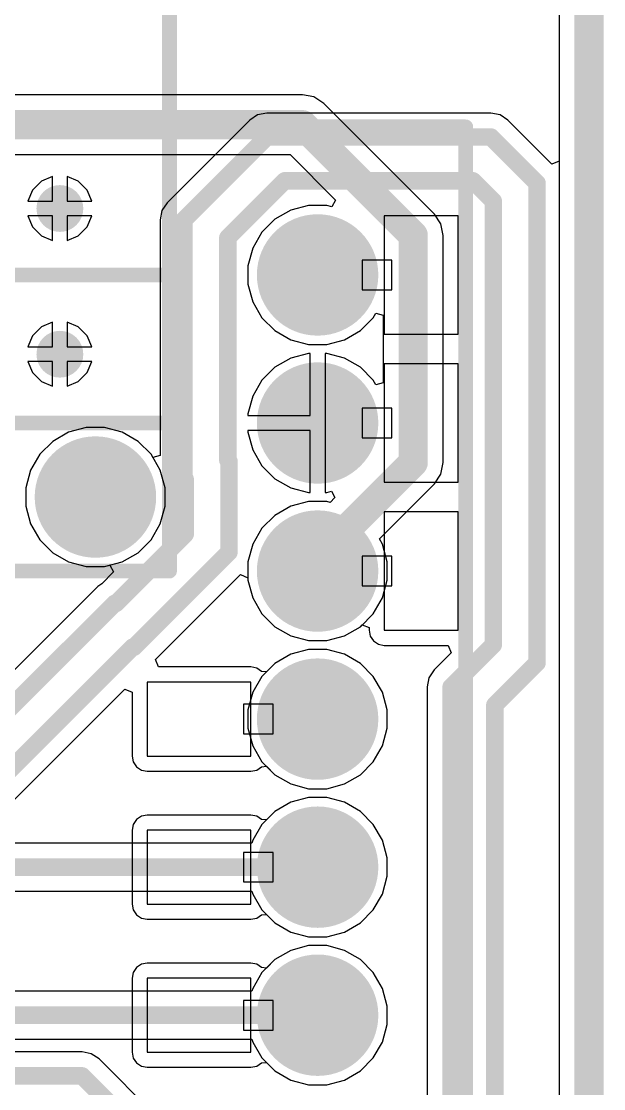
# Model space of a CAD drawing. Header units: inches. Extents: x -0.01 to 4.3, y -0.01 to 7.88.
# Drawn here: x 3.911 to 4.304, y 6.787 to 7.508 of the extents above; entities that cross this region are included whole.
import ezdxf

# ---------------------------------------------------------------- set-up
doc = ezdxf.new("R2010")
doc.units = ezdxf.units.IN
doc.header["$MEASUREMENT"] = 0
for name, color, linetype in [('Bottom Layer', 5, 'Continuous'), ('Bottom Solder', 6, 'Continuous'), ('Mechanical 1', 6, 'Continuous'), ('Multi-Layer', 9, 'Continuous'), ('Pad Holes', 156, 'Continuous'), ('Top Layer', 1, 'Continuous'), ('Top Overlay', 2, 'Continuous'), ('Top Solder', 216, 'Continuous'), ('Via Holes', 16, 'Continuous')]:
    doc.layers.add(name, color=color, linetype=linetype)

# ---------------------------------------------------------------- blocks, each defined once
blk = doc.blocks.new('B___P____31')
at = {"layer": 'Bottom Layer'}
h = blk.add_hatch(color=5, dxfattribs=at)
edge = h.paths.add_edge_path()
edge.add_arc((-0.3, -0.45), 0.037, 0, 360)
h = blk.add_hatch(color=5, dxfattribs=at)
edge = h.paths.add_edge_path()
edge.add_arc((-0.3, -0.55), 0.037, 0, 360)
h = blk.add_hatch(color=5, dxfattribs=at)
edge = h.paths.add_edge_path()
edge.add_arc((-0.3, -0.65), 0.037, 0, 360)
h = blk.add_hatch(color=5, dxfattribs=at)
edge = h.paths.add_edge_path()
edge.add_arc((-0.3, -0.75), 0.037, 0, 360)
h = blk.add_hatch(color=5, dxfattribs=at)
edge = h.paths.add_edge_path()
edge.add_arc((-0.15, -0.8), 0.037, 0, 360)
h = blk.add_hatch(color=5, dxfattribs=at)
edge = h.paths.add_edge_path()
edge.add_arc((-0.3, -0.85), 0.037, 0, 360)
h = blk.add_hatch(color=5, dxfattribs=at)
edge = h.paths.add_edge_path()
edge.add_arc((-0.3, -0.95), 0.037, 0, 360)
at = {"layer": 'Bottom Solder'}
h = blk.add_hatch(color=6, dxfattribs=at)
edge = h.paths.add_edge_path()
edge.add_arc((-0.3, -0.45), 0.041, 0, 360)
h = blk.add_hatch(color=6, dxfattribs=at)
edge = h.paths.add_edge_path()
edge.add_arc((-0.3, -0.55), 0.041, 0, 360)
h = blk.add_hatch(color=6, dxfattribs=at)
edge = h.paths.add_edge_path()
edge.add_arc((-0.3, -0.65), 0.041, 0, 360)
h = blk.add_hatch(color=6, dxfattribs=at)
edge = h.paths.add_edge_path()
edge.add_arc((-0.3, -0.75), 0.041, 0, 360)
h = blk.add_hatch(color=6, dxfattribs=at)
edge = h.paths.add_edge_path()
edge.add_arc((-0.15, -0.8), 0.041, 0, 360)
h = blk.add_hatch(color=6, dxfattribs=at)
edge = h.paths.add_edge_path()
edge.add_arc((-0.3, -0.85), 0.041, 0, 360)
h = blk.add_hatch(color=6, dxfattribs=at)
edge = h.paths.add_edge_path()
edge.add_arc((-0.3, -0.95), 0.041, 0, 360)
at = {"layer": 'Multi-Layer'}
h = blk.add_hatch(color=9, dxfattribs=at)
edge = h.paths.add_edge_path()
edge.add_arc((-0.3, -0.45), 0.037, 0, 360)
h = blk.add_hatch(color=9, dxfattribs=at)
edge = h.paths.add_edge_path()
edge.add_arc((-0.3, -0.55), 0.037, 0, 360)
h = blk.add_hatch(color=9, dxfattribs=at)
edge = h.paths.add_edge_path()
edge.add_arc((-0.3, -0.65), 0.037, 0, 360)
h = blk.add_hatch(color=9, dxfattribs=at)
edge = h.paths.add_edge_path()
edge.add_arc((-0.3, -0.75), 0.037, 0, 360)
h = blk.add_hatch(color=9, dxfattribs=at)
edge = h.paths.add_edge_path()
edge.add_arc((-0.15, -0.8), 0.037, 0, 360)
h = blk.add_hatch(color=9, dxfattribs=at)
edge = h.paths.add_edge_path()
edge.add_arc((-0.3, -0.85), 0.037, 0, 360)
h = blk.add_hatch(color=9, dxfattribs=at)
edge = h.paths.add_edge_path()
edge.add_arc((-0.3, -0.95), 0.037, 0, 360)
at = {"layer": 'Pad Holes'}
h = blk.add_hatch(color=7, dxfattribs=at)
edge = h.paths.add_edge_path()
edge.add_arc((-0.3, -0.45), 0.02, 0, 360)
h = blk.add_hatch(color=7, dxfattribs=at)
edge = h.paths.add_edge_path()
edge.add_arc((-0.3, -0.55), 0.02, 0, 360)
h = blk.add_hatch(color=7, dxfattribs=at)
edge = h.paths.add_edge_path()
edge.add_arc((-0.3, -0.65), 0.02, 0, 360)
h = blk.add_hatch(color=7, dxfattribs=at)
edge = h.paths.add_edge_path()
edge.add_arc((-0.3, -0.75), 0.02, 0, 360)
h = blk.add_hatch(color=7, dxfattribs=at)
edge = h.paths.add_edge_path()
edge.add_arc((-0.15, -0.8), 0.02, 0, 360)
h = blk.add_hatch(color=7, dxfattribs=at)
edge = h.paths.add_edge_path()
edge.add_arc((-0.3, -0.85), 0.02, 0, 360)
h = blk.add_hatch(color=7, dxfattribs=at)
edge = h.paths.add_edge_path()
edge.add_arc((-0.3, -0.95), 0.02, 0, 360)
at = {"layer": 'Top Layer'}
h = blk.add_hatch(color=1, dxfattribs=at)
edge = h.paths.add_edge_path()
edge.add_arc((-0.3, -0.45), 0.037, 0, 360)
h = blk.add_hatch(color=1, dxfattribs=at)
edge = h.paths.add_edge_path()
edge.add_arc((-0.3, -0.55), 0.037, 0, 360)
h = blk.add_hatch(color=1, dxfattribs=at)
edge = h.paths.add_edge_path()
edge.add_arc((-0.3, -0.65), 0.037, 0, 360)
h = blk.add_hatch(color=1, dxfattribs=at)
edge = h.paths.add_edge_path()
edge.add_arc((-0.3, -0.75), 0.037, 0, 360)
h = blk.add_hatch(color=1, dxfattribs=at)
edge = h.paths.add_edge_path()
edge.add_arc((-0.15, -0.8), 0.037, 0, 360)
h = blk.add_hatch(color=1, dxfattribs=at)
edge = h.paths.add_edge_path()
edge.add_arc((-0.3, -0.85), 0.037, 0, 360)
h = blk.add_hatch(color=1, dxfattribs=at)
edge = h.paths.add_edge_path()
edge.add_arc((-0.3, -0.95), 0.037, 0, 360)
at = {"layer": 'Top Solder'}
h = blk.add_hatch(color=216, dxfattribs=at)
edge = h.paths.add_edge_path()
edge.add_arc((-0.3, -0.45), 0.041, 0, 360)
h = blk.add_hatch(color=216, dxfattribs=at)
edge = h.paths.add_edge_path()
edge.add_arc((-0.3, -0.55), 0.041, 0, 360)
h = blk.add_hatch(color=216, dxfattribs=at)
edge = h.paths.add_edge_path()
edge.add_arc((-0.3, -0.65), 0.041, 0, 360)
h = blk.add_hatch(color=216, dxfattribs=at)
edge = h.paths.add_edge_path()
edge.add_arc((-0.3, -0.75), 0.041, 0, 360)
h = blk.add_hatch(color=216, dxfattribs=at)
edge = h.paths.add_edge_path()
edge.add_arc((-0.15, -0.8), 0.041, 0, 360)
h = blk.add_hatch(color=216, dxfattribs=at)
edge = h.paths.add_edge_path()
edge.add_arc((-0.3, -0.85), 0.041, 0, 360)
h = blk.add_hatch(color=216, dxfattribs=at)
edge = h.paths.add_edge_path()
edge.add_arc((-0.3, -0.95), 0.041, 0, 360)
at = {"layer": 'Bottom Layer'}
for p, q in [((-0.255, -0.425), (-0.255, -0.475)), ((-0.185, -0.425), (-0.255, -0.425)), ((-0.185, -0.475), (-0.185, -0.425)), ((-0.27, -0.44), (-0.27, -0.46)), ((-0.25, -0.44), (-0.27, -0.44)), ((-0.25, -0.46), (-0.25, -0.44)), ((-0.27, -0.46), (-0.25, -0.46)), ((-0.255, -0.475), (-0.185, -0.475)), ((-0.255, -0.525), (-0.255, -0.575)), ((-0.185, -0.525), (-0.255, -0.525)), ((-0.185, -0.575), (-0.185, -0.525)), ((-0.27, -0.54), (-0.27, -0.56)), ((-0.25, -0.54), (-0.27, -0.54)), ((-0.25, -0.56), (-0.25, -0.54)), ((-0.27, -0.56), (-0.25, -0.56)), ((-0.255, -0.575), (-0.185, -0.575)), ((-0.255, -0.625), (-0.255, -0.675)), ((-0.185, -0.625), (-0.255, -0.625)), ((-0.185, -0.675), (-0.185, -0.625)), ((-0.27, -0.64), (-0.27, -0.66)), ((-0.25, -0.64), (-0.27, -0.64)), ((-0.25, -0.66), (-0.25, -0.64)), ((-0.27, -0.66), (-0.25, -0.66)), ((-0.255, -0.675), (-0.185, -0.675)), ((-0.345, -0.71), (-0.395, -0.71)), ((-0.395, -0.71), (-0.395, -0.79)), ((-0.345, -0.79), (-0.345, -0.71)), ((-0.33, -0.74), (-0.35, -0.74)), ((-0.35, -0.74), (-0.35, -0.76)), ((-0.33, -0.76), (-0.33, -0.74)), ((-0.35, -0.76), (-0.33, -0.76)), ((-0.395, -0.79), (-0.345, -0.79)), ((-0.345, -0.81), (-0.395, -0.81)), ((-0.395, -0.81), (-0.395, -0.89)), ((-0.345, -0.89), (-0.345, -0.81)), ((-0.33, -0.84), (-0.35, -0.84)), ((-0.35, -0.84), (-0.35, -0.86)), ((-0.33, -0.86), (-0.33, -0.84)), ((-0.35, -0.86), (-0.33, -0.86)), ((-0.395, -0.89), (-0.345, -0.89)), ((-0.345, -0.91), (-0.395, -0.91)), ((-0.395, -0.91), (-0.395, -0.99)), ((-0.345, -0.99), (-0.345, -0.91)), ((-0.33, -0.94), (-0.35, -0.94)), ((-0.35, -0.94), (-0.35, -0.96)), ((-0.33, -0.96), (-0.33, -0.94)), ((-0.35, -0.96), (-0.33, -0.96)), ((-0.395, -0.99), (-0.345, -0.99))]:
    blk.add_line(p, q, dxfattribs=at)
at = {"layer": 'Top Overlay'}
for points in [[(-0.4, 1.05, 0.01, 0.01, 0), (-0.4, -1.05, 0.01, 0.01, 0)], [(-0.2, -0.75, 0.01, 0.01, 0), (-0.2, -1.2, 0.01, 0.01, 0)], [(0.2, -0.75, 0.01, 0.01, 0), (-0.2, -0.75, 0.01, 0.01, 0)], [(-0.2, -0.85, 0.01, 0.01, 0), (-0.2, -0.95, 0.01, 0.01, 0)], [(0.2, -0.85, 0.01, 0.01, 0), (-0.2, -0.85, 0.01, 0.01, 0)], [(0.2, -0.95, 0.01, 0.01, 0), (-0.2, -0.95, 0.01, 0.01, 0)], [(0.4, -1.05, 0.01, 0.01, 0), (-0.4, -1.05, 0.01, 0.01, 0)]]:
    blk.add_lwpolyline(points, format="xyseb", dxfattribs=at)
for points in [[(-0.2025, -0.75, 0.005, 0.005, 1), (-0.1975, -0.75, 0.005, 0.005, 1)], [(-0.2025, -0.75, 0.005, 0.005, 1), (-0.1975, -0.75, 0.005, 0.005, 1)], [(-0.2025, -0.85, 0.005, 0.005, 1), (-0.1975, -0.85, 0.005, 0.005, 1)], [(-0.2025, -0.85, 0.005, 0.005, 1), (-0.1975, -0.85, 0.005, 0.005, 1)], [(-0.2025, -0.95, 0.005, 0.005, 1), (-0.1975, -0.95, 0.005, 0.005, 1)], [(-0.2025, -0.95, 0.005, 0.005, 1), (-0.1975, -0.95, 0.005, 0.005, 1)], [(-0.4025, -1.05, 0.005, 0.005, 1), (-0.3975, -1.05, 0.005, 0.005, 1)], [(-0.4025, -1.05, 0.005, 0.005, 1), (-0.3975, -1.05, 0.005, 0.005, 1)]]:
    blk.add_lwpolyline(points, format="xyseb", close=True, dxfattribs=at)

msp = doc.modelspace()

# ---------------------------------------------------------------- hatches: boundary and pattern name
at = {"layer": 'Bottom Layer'}
h = msp.add_hatch(color=5, dxfattribs=at)
edge = h.paths.add_edge_path()
edge.add_arc((3.93701, 7.38189), 0.01181, 0, 360)
h = msp.add_hatch(color=5, dxfattribs=at)
edge = h.paths.add_edge_path()
edge.add_arc((3.93701, 7.28346), 0.01181, 0, 360)
at = {"layer": 'Bottom Solder'}
h = msp.add_hatch(color=6, dxfattribs=at)
edge = h.paths.add_edge_path()
edge.add_arc((3.93701, 7.38189), 0.01581, 0, 360)
h = msp.add_hatch(color=6, dxfattribs=at)
edge = h.paths.add_edge_path()
edge.add_arc((3.93701, 7.28346), 0.01581, 0, 360)
at = {"layer": 'Top Layer'}
h = msp.add_hatch(color=1, dxfattribs=at)
edge = h.paths.add_edge_path()
edge.add_arc((3.93701, 7.38189), 0.01181, 0, 360)
h = msp.add_hatch(color=1, dxfattribs=at)
edge = h.paths.add_edge_path()
edge.add_arc((3.93701, 7.28346), 0.01181, 0, 360)
at = {"layer": 'Top Solder'}
h = msp.add_hatch(color=216, dxfattribs=at)
edge = h.paths.add_edge_path()
edge.add_arc((3.93701, 7.38189), 0.01581, 0, 360)
h = msp.add_hatch(color=216, dxfattribs=at)
edge = h.paths.add_edge_path()
edge.add_arc((3.93701, 7.28346), 0.01581, 0, 360)
at = {"layer": 'Via Holes'}
h = msp.add_hatch(color=7, dxfattribs=at)
edge = h.paths.add_edge_path()
edge.add_arc((3.93701, 7.38189), 0.00591, 0, 360)
h = msp.add_hatch(color=7, dxfattribs=at)
edge = h.paths.add_edge_path()
edge.add_arc((3.93701, 7.28346), 0.00591, 0, 360)

# ---------------------------------------------------------------- linework, layer by layer
at = {"layer": 'Bottom Layer'}
for p, q in [((4.27419, 7.75503), (4.27419, 7.41392)), ((4.06519, 7.44162), (4.00938, 7.38581)), ((4.07045, 7.44513), (4.06519, 7.44162)), ((4.07666, 7.44637), (4.07045, 7.44513)), ((4.22802, 7.44637), (4.07666, 7.44637)), ((4.23422, 7.44513), (4.22802, 7.44637)), ((4.23948, 7.44162), (4.23422, 7.44513)), ((4.26919, 7.41191), (4.23948, 7.44162)), ((4.27419, 7.41392), (4.26919, 7.41191)), ((3.92465, 7.40038), (3.91852, 7.39424)), ((3.93201, 7.40343), (3.92465, 7.40038)), ((3.93201, 7.38689), (3.93201, 7.40343)), ((3.94936, 7.40038), (3.94201, 7.40343)), ((3.94201, 7.40343), (3.94201, 7.38689)), ((3.9555, 7.39424), (3.94936, 7.40038)), ((3.91852, 7.39424), (3.91547, 7.38689)), ((3.95854, 7.38689), (3.9555, 7.39424)), ((3.91547, 7.38689), (3.93201, 7.38689)), ((3.94201, 7.38689), (3.95854, 7.38689)), ((4.00938, 7.38581), (4.00587, 7.38055)), ((3.93201, 7.37689), (3.91547, 7.37689)), ((3.91547, 7.37689), (3.91852, 7.36953)), ((3.93201, 7.36035), (3.93201, 7.37689)), ((3.95854, 7.37689), (3.94201, 7.37689)), ((3.94201, 7.37689), (3.94201, 7.36035)), ((3.9555, 7.36953), (3.95854, 7.37689)), ((4.00587, 7.38055), (4.00463, 7.37434)), ((3.91852, 7.36953), (3.92465, 7.3634)), ((3.94936, 7.3634), (3.9555, 7.36953)), ((4.00463, 7.37434), (4.00463, 7.21508)), ((3.92465, 7.3634), (3.93201, 7.36035)), ((3.94201, 7.36035), (3.94936, 7.3634)), ((3.93201, 7.305), (3.92465, 7.30196)), ((3.93201, 7.28846), (3.93201, 7.305)), ((3.94936, 7.30196), (3.94201, 7.305)), ((3.94201, 7.305), (3.94201, 7.28846)), ((3.91852, 7.29582), (3.91547, 7.28846)), ((3.92465, 7.30196), (3.91852, 7.29582)), ((3.9555, 7.29582), (3.94936, 7.30196)), ((3.95854, 7.28846), (3.9555, 7.29582)), ((3.91547, 7.28846), (3.93201, 7.28846)), ((3.94201, 7.28846), (3.95854, 7.28846)), ((3.93201, 7.27846), (3.91547, 7.27846)), ((3.91547, 7.27846), (3.91852, 7.27111)), ((3.93201, 7.26193), (3.93201, 7.27846)), ((3.95854, 7.27846), (3.94201, 7.27846)), ((3.94201, 7.27846), (3.94201, 7.26193)), ((3.9555, 7.27111), (3.95854, 7.27846)), ((3.91852, 7.27111), (3.92465, 7.26497)), ((3.94936, 7.26497), (3.9555, 7.27111)), ((3.92465, 7.26497), (3.93201, 7.26193)), ((3.94201, 7.26193), (3.94936, 7.26497)), ((3.94286, 7.2308), (3.93214, 7.22461)), ((3.95481, 7.234), (3.94286, 7.2308)), ((3.96719, 7.234), (3.95481, 7.234)), ((3.97914, 7.2308), (3.96719, 7.234)), ((3.98986, 7.22461), (3.97914, 7.2308)), ((3.93214, 7.22461), (3.92339, 7.21586)), ((3.99861, 7.21586), (3.98986, 7.22461)), ((3.92339, 7.21586), (3.9172, 7.20514)), ((3.9998, 7.21379), (3.99861, 7.21586)), ((4.00463, 7.21508), (3.9998, 7.21379)), ((3.9172, 7.20514), (3.914, 7.19319)), ((3.914, 7.19319), (3.914, 7.18081)), ((3.914, 7.18081), (3.9172, 7.16886)), ((3.9172, 7.16886), (3.92339, 7.15814)), ((3.92339, 7.15814), (3.93214, 7.14939)), ((3.93214, 7.14939), (3.94286, 7.1432)), ((3.94286, 7.1432), (3.95481, 7.14)), ((3.95481, 7.14), (3.96719, 7.14)), ((3.96719, 7.14), (3.97066, 7.14093)), ((3.97066, 7.14093), (3.97324, 7.13645)), ((3.97324, 7.13645), (3.96522, 7.12842)), ((4.00162, 7.0772), (4.059, 7.13458)), ((4.059, 7.13458), (4.064, 7.1325)), ((4.064, 7.1325), (4.064, 7.13081)), ((4.064, 7.13081), (4.0672, 7.11886)), ((3.96252, 7.12662), (3.78912, 6.95322)), ((3.96522, 7.12842), (3.96252, 7.12662)), ((4.0672, 7.11886), (4.07339, 7.10814)), ((4.07339, 7.10814), (4.08214, 7.09939)), ((4.08214, 7.09939), (4.09286, 7.0932)), ((4.12914, 7.0932), (4.13986, 7.09939)), ((4.13986, 7.09939), (4.14118, 7.10072)), ((4.14118, 7.10072), (4.1458, 7.0988)), ((4.1458, 7.0988), (4.1458, 7.097)), ((4.1458, 7.097), (4.14658, 7.0931)), ((4.09286, 7.0932), (4.10481, 7.09)), ((4.10481, 7.09), (4.11719, 7.09)), ((4.11719, 7.09), (4.12914, 7.0932)), ((4.14658, 7.0931), (4.14879, 7.08979)), ((4.14879, 7.08979), (4.1521, 7.08758)), ((4.1521, 7.08758), (4.156, 7.0868)), ((4.156, 7.0868), (4.19921, 7.0868)), ((4.19921, 7.0868), (4.20128, 7.0818)), ((4.09286, 7.0808), (4.08214, 7.07461)), ((4.10481, 7.084), (4.09286, 7.0808)), ((4.11719, 7.084), (4.10481, 7.084)), ((4.12914, 7.0808), (4.11719, 7.084)), ((4.13986, 7.07461), (4.12914, 7.0808)), ((4.20128, 7.0818), (4.18968, 7.07021)), ((4.00369, 7.0722), (4.00162, 7.0772)), ((4.066, 7.0722), (4.00369, 7.0722)), ((4.0699, 7.07142), (4.066, 7.0722)), ((4.08214, 7.07461), (4.07642, 7.06889)), ((4.14861, 7.06586), (4.13986, 7.07461)), ((4.07321, 7.06921), (4.0699, 7.07142)), ((4.07642, 7.06889), (4.07321, 7.06921)), ((4.1548, 7.05514), (4.14861, 7.06586)), ((4.18617, 7.06495), (4.18493, 7.05874)), ((4.18968, 7.07021), (4.18617, 7.06495)), ((4.18493, 7.05874), (4.18493, 5.87881)), ((3.74906, 6.82553), (3.9808, 7.05728)), ((3.9808, 7.05728), (3.9858, 7.05521)), ((3.9858, 7.05521), (3.9858, 7.012)), ((4.158, 7.04319), (4.1548, 7.05514)), ((4.158, 7.03081), (4.158, 7.04319)), ((4.1548, 7.01886), (4.158, 7.03081)), ((4.14861, 7.00814), (4.1548, 7.01886)), ((3.9858, 7.012), (3.98658, 7.0081)), ((3.98658, 7.0081), (3.98879, 7.00479)), ((4.13986, 6.99939), (4.14861, 7.00814)), ((3.98879, 7.00479), (3.9921, 7.00258)), ((3.9921, 7.00258), (3.996, 7.0018)), ((3.996, 7.0018), (4.066, 7.0018)), ((4.066, 7.0018), (4.0699, 7.00258)), ((4.0699, 7.00258), (4.07321, 7.00479)), ((4.07321, 7.00479), (4.07642, 7.00511)), ((4.07642, 7.00511), (4.08214, 6.99939)), ((4.08214, 6.99939), (4.09286, 6.9932)), ((4.09286, 6.9932), (4.10481, 6.99)), ((4.11719, 6.99), (4.12914, 6.9932)), ((4.12914, 6.9932), (4.13986, 6.99939)), ((4.10481, 6.99), (4.11719, 6.99)), ((4.09286, 6.9808), (4.08214, 6.97461)), ((4.10481, 6.984), (4.09286, 6.9808)), ((4.11719, 6.984), (4.10481, 6.984)), ((4.12914, 6.9808), (4.11719, 6.984)), ((4.13986, 6.97461), (4.12914, 6.9808)), ((3.9921, 6.97142), (3.98879, 6.96921)), ((3.996, 6.9722), (3.9921, 6.97142)), ((4.066, 6.9722), (3.996, 6.9722)), ((4.0699, 6.97142), (4.066, 6.9722)), ((4.07321, 6.96921), (4.0699, 6.97142)), ((4.08214, 6.97461), (4.07642, 6.96889)), ((4.14861, 6.96586), (4.13986, 6.97461)), ((3.98658, 6.9659), (3.9858, 6.962)), ((3.98879, 6.96921), (3.98658, 6.9659)), ((4.07642, 6.96889), (4.07321, 6.96921)), ((4.1548, 6.95514), (4.14861, 6.96586)), ((3.9858, 6.962), (3.9858, 6.912)), ((4.158, 6.94319), (4.1548, 6.95514)), ((4.158, 6.93081), (4.158, 6.94319)), ((4.1548, 6.91886), (4.158, 6.93081)), ((4.14861, 6.90814), (4.1548, 6.91886)), ((3.9858, 6.912), (3.98658, 6.9081)), ((3.98658, 6.9081), (3.98879, 6.90479)), ((4.13986, 6.89939), (4.14861, 6.90814)), ((3.98879, 6.90479), (3.9921, 6.90258)), ((3.9921, 6.90258), (3.996, 6.9018)), ((3.996, 6.9018), (4.066, 6.9018)), ((4.066, 6.9018), (4.0699, 6.90258)), ((4.0699, 6.90258), (4.07321, 6.90479)), ((4.07321, 6.90479), (4.07642, 6.90511)), ((4.07642, 6.90511), (4.08214, 6.89939)), ((4.08214, 6.89939), (4.09286, 6.8932)), ((4.12914, 6.8932), (4.13986, 6.89939)), ((4.09286, 6.8932), (4.10481, 6.89)), ((4.11719, 6.89), (4.12914, 6.8932)), ((4.10481, 6.89), (4.11719, 6.89)), ((4.09286, 6.8808), (4.08214, 6.87461)), ((4.10481, 6.884), (4.09286, 6.8808)), ((4.11719, 6.884), (4.10481, 6.884)), ((4.12914, 6.8808), (4.11719, 6.884)), ((4.13986, 6.87461), (4.12914, 6.8808)), ((3.9921, 6.87142), (3.98879, 6.86921)), ((3.996, 6.8722), (3.9921, 6.87142)), ((4.066, 6.8722), (3.996, 6.8722)), ((4.0699, 6.87142), (4.066, 6.8722)), ((4.07321, 6.86921), (4.0699, 6.87142)), ((4.08214, 6.87461), (4.07642, 6.86889)), ((4.14861, 6.86586), (4.13986, 6.87461)), ((3.98658, 6.8659), (3.9858, 6.862)), ((3.98879, 6.86921), (3.98658, 6.8659)), ((4.07642, 6.86889), (4.07321, 6.86921)), ((4.1548, 6.85514), (4.14861, 6.86586)), ((3.9858, 6.862), (3.9858, 6.812)), ((4.158, 6.84319), (4.1548, 6.85514)), ((4.158, 6.83081), (4.158, 6.84319)), ((4.1548, 6.81886), (4.158, 6.83081)), ((4.14861, 6.80814), (4.1548, 6.81886)), ((3.9858, 6.812), (3.98658, 6.8081)), ((3.98658, 6.8081), (3.98879, 6.80479)), ((4.13986, 6.79939), (4.14861, 6.80814)), ((3.98879, 6.80479), (3.9921, 6.80258)), ((3.9921, 6.80258), (3.996, 6.8018)), ((3.996, 6.8018), (4.066, 6.8018)), ((4.066, 6.8018), (4.0699, 6.80258)), ((4.0699, 6.80258), (4.07321, 6.80479)), ((4.07321, 6.80479), (4.07642, 6.80511)), ((4.07642, 6.80511), (4.08214, 6.79939)), ((4.08214, 6.79939), (4.09286, 6.7932)), ((4.12914, 6.7932), (4.13986, 6.79939)), ((4.09286, 6.7932), (4.10481, 6.79)), ((4.11719, 6.79), (4.12914, 6.7932)), ((4.10481, 6.79), (4.11719, 6.79))]:
    msp.add_line(p, q, dxfattribs=at)
for points in [[(4.02085, 7.37434, 0.01181, 0.01181, 0), (4.07666, 7.43015, 0.01181, 0.01181, 0)], [(4.07666, 7.43015, 0.01181, 0.01181, 0), (4.22802, 7.43015, 0.01181, 0.01181, 0)], [(4.22802, 7.43015, 0.01181, 0.01181, 0), (4.25915, 7.39902, 0.01181, 0.01181, 0)], [(4.05038, 7.36211, 0.01181, 0.01181, 0), (4.08889, 7.40062, 0.01181, 0.01181, 0)], [(4.08889, 7.40062, 0.01181, 0.01181, 0), (4.21578, 7.40062, 0.01181, 0.01181, 0)], [(4.21578, 7.40062, 0.01181, 0.01181, 0), (4.22962, 7.38678, 0.01181, 0.01181, 0)], [(4.25915, 7.07498, 0.01181, 0.01181, 0), (4.25915, 7.39902, 0.01181, 0.01181, 0)], [(4.22962, 7.08722, 0.01181, 0.01181, 0), (4.22962, 7.38678, 0.01181, 0.01181, 0)], [(4.02085, 7.19966, 0.01181, 0.01181, 0), (4.02085, 7.37434, 0.01181, 0.01181, 0)], [(4.05038, 7.21189, 0.01181, 0.01181, 0), (4.05038, 7.36211, 0.01181, 0.01181, 0)], [(4.05038, 7.21189, 0.01181, 0.01181, 0), (4.05115, 7.21112, 0.01181, 0.01181, 0)], [(4.05115, 7.14966, 0.01181, 0.01181, 0), (4.05115, 7.21112, 0.01181, 0.01181, 0)], [(4.02085, 7.19966, 0.01181, 0.01181, 0), (4.02162, 7.19889, 0.01181, 0.01181, 0)], [(4.02162, 7.16189, 0.01181, 0.01181, 0), (4.02162, 7.19889, 0.01181, 0.01181, 0)], [(3.97488, 7.11515, 0.01181, 0.01181, 0), (4.02162, 7.16189, 0.01181, 0.01181, 0)], [(3.98711, 7.08562, 0.01181, 0.01181, 0), (4.05115, 7.14966, 0.01181, 0.01181, 0)], [(3.79584, 6.937, 0.01181, 0.01181, 0), (3.97398, 7.11515, 0.01181, 0.01181, 0)], [(3.97398, 7.11515, 0.01181, 0.01181, 0), (3.97488, 7.11515, 0.01181, 0.01181, 0)], [(3.73759, 6.837, 0.01181, 0.01181, 0), (3.98622, 7.08562, 0.01181, 0.01181, 0)], [(3.98622, 7.08562, 0.01181, 0.01181, 0), (3.98711, 7.08562, 0.01181, 0.01181, 0)], [(4.20115, 7.05874, 0.01181, 0.01181, 0), (4.22962, 7.08722, 0.01181, 0.01181, 0)], [(4.23068, 7.04651, 0.01181, 0.01181, 0), (4.25915, 7.07498, 0.01181, 0.01181, 0)], [(4.20115, 5.87434, 0.01181, 0.01181, 0), (4.20115, 7.05874, 0.01181, 0.01181, 0)], [(4.23068, 5.88657, 0.01181, 0.01181, 0), (4.23068, 7.04651, 0.01181, 0.01181, 0)]]:
    msp.add_lwpolyline(points, format="xyseb", dxfattribs=at)
for points in [[(4.07371, 7.43015, 0.00591, 0.00591, 1), (4.07961, 7.43015, 0.00591, 0.00591, 1)], [(4.07371, 7.43015, 0.00591, 0.00591, 1), (4.07961, 7.43015, 0.00591, 0.00591, 1)], [(4.22506, 7.43015, 0.00591, 0.00591, 1), (4.23097, 7.43015, 0.00591, 0.00591, 1)], [(4.22506, 7.43015, 0.00591, 0.00591, 1), (4.23097, 7.43015, 0.00591, 0.00591, 1)], [(4.08594, 7.40062, 0.00591, 0.00591, 1), (4.09184, 7.40062, 0.00591, 0.00591, 1)], [(4.08594, 7.40062, 0.00591, 0.00591, 1), (4.09184, 7.40062, 0.00591, 0.00591, 1)], [(4.21283, 7.40062, 0.00591, 0.00591, 1), (4.21874, 7.40062, 0.00591, 0.00591, 1)], [(4.21283, 7.40062, 0.00591, 0.00591, 1), (4.21874, 7.40062, 0.00591, 0.00591, 1)], [(4.2562, 7.39902, 0.00591, 0.00591, 1), (4.2621, 7.39902, 0.00591, 0.00591, 1)], [(4.2562, 7.39902, 0.00591, 0.00591, 1), (4.2621, 7.39902, 0.00591, 0.00591, 1)], [(4.22667, 7.38678, 0.00591, 0.00591, 1), (4.23257, 7.38678, 0.00591, 0.00591, 1)], [(4.22667, 7.38678, 0.00591, 0.00591, 1), (4.23257, 7.38678, 0.00591, 0.00591, 1)], [(4.0179, 7.37434, 0.00591, 0.00591, 1), (4.0238, 7.37434, 0.00591, 0.00591, 1)], [(4.0179, 7.37434, 0.00591, 0.00591, 1), (4.0238, 7.37434, 0.00591, 0.00591, 1)], [(4.04743, 7.36211, 0.00591, 0.00591, 1), (4.05333, 7.36211, 0.00591, 0.00591, 1)], [(4.04743, 7.36211, 0.00591, 0.00591, 1), (4.05333, 7.36211, 0.00591, 0.00591, 1)], [(4.04743, 7.21189, 0.00591, 0.00591, 1), (4.05333, 7.21189, 0.00591, 0.00591, 1)], [(4.04743, 7.21189, 0.00591, 0.00591, 1), (4.05333, 7.21189, 0.00591, 0.00591, 1)], [(4.0482, 7.21112, 0.00591, 0.00591, 1), (4.0541, 7.21112, 0.00591, 0.00591, 1)], [(4.0482, 7.21112, 0.00591, 0.00591, 1), (4.0541, 7.21112, 0.00591, 0.00591, 1)], [(4.0179, 7.19966, 0.00591, 0.00591, 1), (4.0238, 7.19966, 0.00591, 0.00591, 1)], [(4.0179, 7.19966, 0.00591, 0.00591, 1), (4.0238, 7.19966, 0.00591, 0.00591, 1)], [(4.01867, 7.19889, 0.00591, 0.00591, 1), (4.02457, 7.19889, 0.00591, 0.00591, 1)], [(4.01867, 7.19889, 0.00591, 0.00591, 1), (4.02457, 7.19889, 0.00591, 0.00591, 1)], [(4.01867, 7.16189, 0.00591, 0.00591, 1), (4.02457, 7.16189, 0.00591, 0.00591, 1)], [(4.01867, 7.16189, 0.00591, 0.00591, 1), (4.02457, 7.16189, 0.00591, 0.00591, 1)], [(4.0482, 7.14966, 0.00591, 0.00591, 1), (4.0541, 7.14966, 0.00591, 0.00591, 1)], [(4.0482, 7.14966, 0.00591, 0.00591, 1), (4.0541, 7.14966, 0.00591, 0.00591, 1)], [(3.97103, 7.11515, 0.00591, 0.00591, 1), (3.97694, 7.11515, 0.00591, 0.00591, 1)], [(3.97103, 7.11515, 0.00591, 0.00591, 1), (3.97694, 7.11515, 0.00591, 0.00591, 1)], [(3.97193, 7.11515, 0.00591, 0.00591, 1), (3.97783, 7.11515, 0.00591, 0.00591, 1)], [(3.97193, 7.11515, 0.00591, 0.00591, 1), (3.97783, 7.11515, 0.00591, 0.00591, 1)], [(3.98326, 7.08562, 0.00591, 0.00591, 1), (3.98917, 7.08562, 0.00591, 0.00591, 1)], [(3.98326, 7.08562, 0.00591, 0.00591, 1), (3.98917, 7.08562, 0.00591, 0.00591, 1)], [(3.98416, 7.08562, 0.00591, 0.00591, 1), (3.99006, 7.08562, 0.00591, 0.00591, 1)], [(3.98416, 7.08562, 0.00591, 0.00591, 1), (3.99006, 7.08562, 0.00591, 0.00591, 1)], [(4.22667, 7.08722, 0.00591, 0.00591, 1), (4.23257, 7.08722, 0.00591, 0.00591, 1)], [(4.22667, 7.08722, 0.00591, 0.00591, 1), (4.23257, 7.08722, 0.00591, 0.00591, 1)], [(4.2562, 7.07498, 0.00591, 0.00591, 1), (4.2621, 7.07498, 0.00591, 0.00591, 1)], [(4.2562, 7.07498, 0.00591, 0.00591, 1), (4.2621, 7.07498, 0.00591, 0.00591, 1)], [(4.1982, 7.05874, 0.00591, 0.00591, 1), (4.2041, 7.05874, 0.00591, 0.00591, 1)], [(4.1982, 7.05874, 0.00591, 0.00591, 1), (4.2041, 7.05874, 0.00591, 0.00591, 1)], [(4.22772, 7.04651, 0.00591, 0.00591, 1), (4.23363, 7.04651, 0.00591, 0.00591, 1)], [(4.22772, 7.04651, 0.00591, 0.00591, 1), (4.23363, 7.04651, 0.00591, 0.00591, 1)]]:
    msp.add_lwpolyline(points, format="xyseb", close=True, dxfattribs=at)
at = {"layer": 'Mechanical 1'}
for points in [[(4.28934, 0.11833, 0.00984, 0.00984, 0), (4.28934, 7.75569, 0.00984, 0.00984, 0)], [(4.29918, 0.11811, 0.00984, 0.00984, 0), (4.29918, 7.75591, 0.00984, 0.00984, 0)]]:
    msp.add_lwpolyline(points, format="xyseb", dxfattribs=at)
at = {"layer": 'Top Layer'}
for p, q in [((4.27419, 7.75503), (4.27419, 6.30381)), ((4.10079, 7.45874), (3.83323, 7.45874)), ((4.10854, 7.4572), (4.10079, 7.45874)), ((4.1151, 7.45281), (4.10854, 7.4572)), ((4.18986, 7.37805), (4.1151, 7.45281)), ((3.84609, 7.41827), (4.09241, 7.41827)), ((4.09241, 7.41827), (4.1231, 7.38759)), ((3.92465, 7.40038), (3.91852, 7.39424)), ((3.93201, 7.40343), (3.92465, 7.40038)), ((3.93201, 7.38689), (3.93201, 7.40343)), ((3.94936, 7.40038), (3.94201, 7.40343)), ((3.94201, 7.40343), (3.94201, 7.38689)), ((3.9555, 7.39424), (3.94936, 7.40038)), ((3.91852, 7.39424), (3.91547, 7.38689)), ((3.95854, 7.38689), (3.9555, 7.39424)), ((3.91547, 7.38689), (3.93201, 7.38689)), ((3.94201, 7.38689), (3.95854, 7.38689)), ((4.10481, 7.384), (4.09286, 7.3808)), ((4.11719, 7.384), (4.10481, 7.384)), ((4.12051, 7.38311), (4.11719, 7.384)), ((4.1231, 7.38759), (4.12051, 7.38311)), ((3.93201, 7.37689), (3.91547, 7.37689)), ((3.91547, 7.37689), (3.91852, 7.36953)), ((3.93201, 7.36035), (3.93201, 7.37689)), ((3.95854, 7.37689), (3.94201, 7.37689)), ((3.94201, 7.37689), (3.94201, 7.36035)), ((3.9555, 7.36953), (3.95854, 7.37689)), ((4.09286, 7.3808), (4.08214, 7.37461)), ((4.19425, 7.37148), (4.18986, 7.37805)), ((3.91852, 7.36953), (3.92465, 7.3634)), ((3.94936, 7.3634), (3.9555, 7.36953)), ((4.08214, 7.37461), (4.07339, 7.36586)), ((4.19579, 7.36374), (4.19425, 7.37148)), ((3.92465, 7.3634), (3.93201, 7.36035)), ((3.94201, 7.36035), (3.94936, 7.3634)), ((4.07339, 7.36586), (4.0672, 7.35514)), ((4.19579, 7.21026), (4.19579, 7.36374)), ((4.0672, 7.35514), (4.064, 7.34319)), ((4.064, 7.34319), (4.064, 7.33081)), ((4.064, 7.33081), (4.0672, 7.31886)), ((4.0672, 7.31886), (4.07339, 7.30814)), ((4.14861, 7.30814), (4.15033, 7.31112)), ((4.15033, 7.31112), (4.15533, 7.30978)), ((3.93201, 7.305), (3.92465, 7.30196)), ((3.93201, 7.28846), (3.93201, 7.305)), ((3.94936, 7.30196), (3.94201, 7.305)), ((3.94201, 7.305), (3.94201, 7.28846)), ((4.07339, 7.30814), (4.08214, 7.29939)), ((4.13986, 7.29939), (4.14861, 7.30814)), ((4.15533, 7.30978), (4.15533, 7.26422)), ((3.91852, 7.29582), (3.91547, 7.28846)), ((3.92465, 7.30196), (3.91852, 7.29582)), ((3.9555, 7.29582), (3.94936, 7.30196)), ((3.95854, 7.28846), (3.9555, 7.29582)), ((4.08214, 7.29939), (4.09286, 7.2932)), ((4.12914, 7.2932), (4.13986, 7.29939)), ((3.91547, 7.28846), (3.93201, 7.28846)), ((3.94201, 7.28846), (3.95854, 7.28846)), ((4.09286, 7.2932), (4.10481, 7.29)), ((4.10481, 7.29), (4.11719, 7.29)), ((4.11719, 7.29), (4.12914, 7.2932)), ((4.10481, 7.284), (4.09286, 7.2808)), ((4.106, 7.284), (4.10481, 7.284)), ((4.106, 7.242), (4.106, 7.284)), ((4.11719, 7.284), (4.116, 7.284)), ((4.116, 7.284), (4.116, 7.237)), ((4.12914, 7.2808), (4.11719, 7.284)), ((3.93201, 7.27846), (3.91547, 7.27846)), ((3.91547, 7.27846), (3.91852, 7.27111)), ((3.93201, 7.26193), (3.93201, 7.27846)), ((3.95854, 7.27846), (3.94201, 7.27846)), ((3.94201, 7.27846), (3.94201, 7.26193)), ((3.9555, 7.27111), (3.95854, 7.27846)), ((4.08214, 7.27461), (4.07339, 7.26586)), ((4.09286, 7.2808), (4.08214, 7.27461)), ((4.13986, 7.27461), (4.12914, 7.2808)), ((4.14861, 7.26586), (4.13986, 7.27461)), ((3.91852, 7.27111), (3.92465, 7.26497)), ((3.94936, 7.26497), (3.9555, 7.27111)), ((3.92465, 7.26497), (3.93201, 7.26193)), ((3.94201, 7.26193), (3.94936, 7.26497)), ((4.07339, 7.26586), (4.0672, 7.25514)), ((4.15033, 7.26288), (4.14861, 7.26586)), ((4.15533, 7.26422), (4.15033, 7.26288)), ((4.0672, 7.25514), (4.064, 7.24319)), ((4.064, 7.24319), (4.064, 7.242)), ((4.064, 7.242), (4.106, 7.242)), ((3.94286, 7.2308), (3.93214, 7.22461)), ((3.95481, 7.234), (3.94286, 7.2308)), ((3.96719, 7.234), (3.95481, 7.234)), ((3.97914, 7.2308), (3.96719, 7.234)), ((3.98986, 7.22461), (3.97914, 7.2308)), ((4.106, 7.232), (4.064, 7.232)), ((4.064, 7.232), (4.064, 7.23081)), ((4.064, 7.23081), (4.0672, 7.21886)), ((4.106, 7.19), (4.106, 7.232)), ((4.116, 7.237), (4.116, 7.19)), ((3.93214, 7.22461), (3.92339, 7.21586)), ((3.99861, 7.21586), (3.98986, 7.22461)), ((4.0672, 7.21886), (4.07339, 7.20814)), ((3.92339, 7.21586), (3.9172, 7.20514)), ((4.0048, 7.20514), (3.99861, 7.21586)), ((4.19425, 7.20252), (4.19579, 7.21026)), ((3.9172, 7.20514), (3.914, 7.19319)), ((4.008, 7.19319), (4.0048, 7.20514)), ((4.07339, 7.20814), (4.08214, 7.19939)), ((4.18986, 7.19595), (4.19425, 7.20252)), ((4.08214, 7.19939), (4.09286, 7.1932)), ((4.15269, 7.15878), (4.18986, 7.19595)), ((3.914, 7.19319), (3.914, 7.18081)), ((4.008, 7.18081), (4.008, 7.19319)), ((4.09286, 7.1932), (4.10481, 7.19)), ((4.10481, 7.19), (4.106, 7.19)), ((4.116, 7.19), (4.11719, 7.19)), ((4.11719, 7.19), (4.12037, 7.19085)), ((4.12037, 7.19085), (4.12269, 7.18674)), ((3.914, 7.18081), (3.9172, 7.16886)), ((4.0048, 7.16886), (4.008, 7.18081)), ((4.09286, 7.1808), (4.08214, 7.17461)), ((4.10481, 7.184), (4.09286, 7.1808)), ((4.11719, 7.184), (4.10481, 7.184)), ((4.11942, 7.1834), (4.11719, 7.184)), ((4.12269, 7.18674), (4.11942, 7.1834)), ((4.08214, 7.17461), (4.07339, 7.16586)), ((3.9172, 7.16886), (3.92339, 7.15814)), ((3.99861, 7.15814), (4.0048, 7.16886)), ((4.07339, 7.16586), (4.0672, 7.15514)), ((4.1548, 7.15514), (4.15269, 7.15878)), ((3.92339, 7.15814), (3.93214, 7.14939)), ((3.98986, 7.14939), (3.99861, 7.15814)), ((4.0672, 7.15514), (4.064, 7.14319)), ((4.158, 7.14319), (4.1548, 7.15514)), ((3.93214, 7.14939), (3.94286, 7.1432)), ((3.97914, 7.1432), (3.98986, 7.14939)), ((3.94286, 7.1432), (3.95481, 7.14)), ((3.95481, 7.14), (3.96719, 7.14)), ((3.96719, 7.14), (3.97914, 7.1432)), ((4.064, 7.14319), (4.064, 7.13081)), ((4.158, 7.13081), (4.158, 7.14319)), ((4.064, 7.13081), (4.0672, 7.11886)), ((4.1548, 7.11886), (4.158, 7.13081)), ((4.0672, 7.11886), (4.07339, 7.10814)), ((4.14861, 7.10814), (4.1548, 7.11886)), ((4.07339, 7.10814), (4.08214, 7.09939)), ((4.13986, 7.09939), (4.14861, 7.10814)), ((4.08214, 7.09939), (4.09286, 7.0932)), ((4.12914, 7.0932), (4.13986, 7.09939)), ((4.09286, 7.0932), (4.10481, 7.09)), ((4.10481, 7.09), (4.11719, 7.09)), ((4.11719, 7.09), (4.12914, 7.0932)), ((4.09286, 7.0808), (4.08214, 7.07461)), ((4.10481, 7.084), (4.09286, 7.0808)), ((4.11719, 7.084), (4.10481, 7.084)), ((4.12914, 7.0808), (4.11719, 7.084)), ((4.13986, 7.07461), (4.12914, 7.0808)), ((4.08214, 7.07461), (4.07339, 7.06586)), ((4.14861, 7.06586), (4.13986, 7.07461)), ((4.07339, 7.06586), (4.0672, 7.05514)), ((4.1548, 7.05514), (4.14861, 7.06586)), ((4.0672, 7.05514), (4.064, 7.04319)), ((4.158, 7.04319), (4.1548, 7.05514)), ((4.064, 7.04319), (4.064, 7.03081)), ((4.158, 7.03081), (4.158, 7.04319)), ((4.064, 7.03081), (4.0672, 7.01886)), ((4.1548, 7.01886), (4.158, 7.03081)), ((4.0672, 7.01886), (4.07339, 7.00814)), ((4.14861, 7.00814), (4.1548, 7.01886)), ((4.07339, 7.00814), (4.08214, 6.99939)), ((4.13986, 6.99939), (4.14861, 7.00814)), ((4.08214, 6.99939), (4.09286, 6.9932)), ((4.09286, 6.9932), (4.10481, 6.99)), ((4.11719, 6.99), (4.12914, 6.9932)), ((4.12914, 6.9932), (4.13986, 6.99939)), ((4.10481, 6.99), (4.11719, 6.99)), ((4.09286, 6.9808), (4.08214, 6.97461)), ((4.10481, 6.984), (4.09286, 6.9808)), ((4.11719, 6.984), (4.10481, 6.984)), ((4.12914, 6.9808), (4.11719, 6.984)), ((4.13986, 6.97461), (4.12914, 6.9808)), ((4.08214, 6.97461), (4.07339, 6.96586)), ((4.14861, 6.96586), (4.13986, 6.97461)), ((4.07339, 6.96586), (4.0672, 6.95514)), ((4.1548, 6.95514), (4.14861, 6.96586)), ((4.06669, 6.95322), (3.80772, 6.95322)), ((4.0672, 6.95514), (4.06669, 6.95322)), ((4.158, 6.94319), (4.1548, 6.95514)), ((4.158, 6.93081), (4.158, 6.94319)), ((4.1548, 6.91886), (4.158, 6.93081)), ((3.801, 6.92078), (4.06669, 6.92078)), ((4.06669, 6.92078), (4.0672, 6.91886)), ((4.0672, 6.91886), (4.07339, 6.90814)), ((4.14861, 6.90814), (4.1548, 6.91886)), ((4.07339, 6.90814), (4.08214, 6.89939)), ((4.13986, 6.89939), (4.14861, 6.90814)), ((4.08214, 6.89939), (4.09286, 6.8932)), ((4.12914, 6.8932), (4.13986, 6.89939)), ((4.09286, 6.8932), (4.10481, 6.89)), ((4.11719, 6.89), (4.12914, 6.8932)), ((4.10481, 6.89), (4.11719, 6.89)), ((4.09286, 6.8808), (4.08214, 6.87461)), ((4.10481, 6.884), (4.09286, 6.8808)), ((4.11719, 6.884), (4.10481, 6.884)), ((4.12914, 6.8808), (4.11719, 6.884)), ((4.13986, 6.87461), (4.12914, 6.8808)), ((4.08214, 6.87461), (4.07339, 6.86586)), ((4.14861, 6.86586), (4.13986, 6.87461)), ((4.07339, 6.86586), (4.0672, 6.85514)), ((4.1548, 6.85514), (4.14861, 6.86586)), ((4.06669, 6.85322), (3.83896, 6.85322)), ((4.0672, 6.85514), (4.06669, 6.85322)), ((4.158, 6.84319), (4.1548, 6.85514)), ((4.158, 6.83081), (4.158, 6.84319)), ((4.1548, 6.81886), (4.158, 6.83081)), ((3.8367, 6.82078), (4.06669, 6.82078)), ((4.06669, 6.82078), (4.0672, 6.81886)), ((4.0672, 6.81886), (4.07339, 6.80814)), ((4.14861, 6.80814), (4.1548, 6.81886)), ((3.95197, 6.81224), (3.83817, 6.81224)), ((3.95818, 6.81101), (3.95197, 6.81224)), ((3.96344, 6.80749), (3.95818, 6.81101)), ((4.09113, 6.6798), (3.96344, 6.80749)), ((4.07339, 6.80814), (4.08214, 6.79939)), ((4.13986, 6.79939), (4.14861, 6.80814)), ((4.08214, 6.79939), (4.09286, 6.7932)), ((4.12914, 6.7932), (4.13986, 6.79939)), ((4.09286, 6.7932), (4.10481, 6.79)), ((4.11719, 6.79), (4.12914, 6.7932)), ((4.10481, 6.79), (4.11719, 6.79))]:
    msp.add_line(p, q, dxfattribs=at)
for points in [[(3.82971, 7.43851, 0.01969, 0.01969, 0), (4.10079, 7.43851, 0.01969, 0.01969, 0)], [(4.10079, 7.43851, 0.01969, 0.01969, 0), (4.17556, 7.36374, 0.01969, 0.01969, 0)], [(4.17556, 7.21026, 0.01969, 0.01969, 0), (4.17556, 7.36374, 0.01969, 0.01969, 0)], [(4.111, 7.1457, 0.01969, 0.01969, 0), (4.17556, 7.21026, 0.01969, 0.01969, 0)], [(4.111, 7.137, 0.01969, 0.01969, 0), (4.111, 7.1457, 0.01969, 0.01969, 0)], [(3.801, 6.937, 0.01181, 0.01181, 0), (4.111, 6.937, 0.01181, 0.01181, 0)], [(3.83224, 6.837, 0.01181, 0.01181, 0), (4.111, 6.837, 0.01181, 0.01181, 0)], [(3.83145, 6.79603, 0.01181, 0.01181, 0), (3.95197, 6.79603, 0.01181, 0.01181, 0)], [(3.95197, 6.79603, 0.01181, 0.01181, 0), (4.111, 6.637, 0.01181, 0.01181, 0)]]:
    msp.add_lwpolyline(points, format="xyseb", dxfattribs=at)
for points in [[(4.09587, 7.43851, 0.00984, 0.00984, 1), (4.10572, 7.43851, 0.00984, 0.00984, 1)], [(4.09587, 7.43851, 0.00984, 0.00984, 1), (4.10572, 7.43851, 0.00984, 0.00984, 1)], [(4.17064, 7.36374, 0.00984, 0.00984, 1), (4.18048, 7.36374, 0.00984, 0.00984, 1)], [(4.17064, 7.36374, 0.00984, 0.00984, 1), (4.18048, 7.36374, 0.00984, 0.00984, 1)], [(4.17064, 7.21026, 0.00984, 0.00984, 1), (4.18048, 7.21026, 0.00984, 0.00984, 1)], [(4.17064, 7.21026, 0.00984, 0.00984, 1), (4.18048, 7.21026, 0.00984, 0.00984, 1)], [(4.10608, 7.1457, 0.00984, 0.00984, 1), (4.11592, 7.1457, 0.00984, 0.00984, 1)], [(4.10608, 7.1457, 0.00984, 0.00984, 1), (4.11592, 7.1457, 0.00984, 0.00984, 1)], [(4.10608, 7.137, 0.00984, 0.00984, 1), (4.11592, 7.137, 0.00984, 0.00984, 1)], [(4.10805, 6.937, 0.00591, 0.00591, 1), (4.11395, 6.937, 0.00591, 0.00591, 1)], [(4.10805, 6.837, 0.00591, 0.00591, 1), (4.11395, 6.837, 0.00591, 0.00591, 1)], [(3.94902, 6.79603, 0.00591, 0.00591, 1), (3.95493, 6.79603, 0.00591, 0.00591, 1)], [(3.94902, 6.79603, 0.00591, 0.00591, 1), (3.95493, 6.79603, 0.00591, 0.00591, 1)]]:
    msp.add_lwpolyline(points, format="xyseb", close=True, dxfattribs=at)

# ---------------------------------------------------------------- block references
at = {"rotation": 180}
msp.add_blockref('B___P____31', (3.811, 6.387), dxfattribs=at)

doc.saveas('drawing.dxf')
